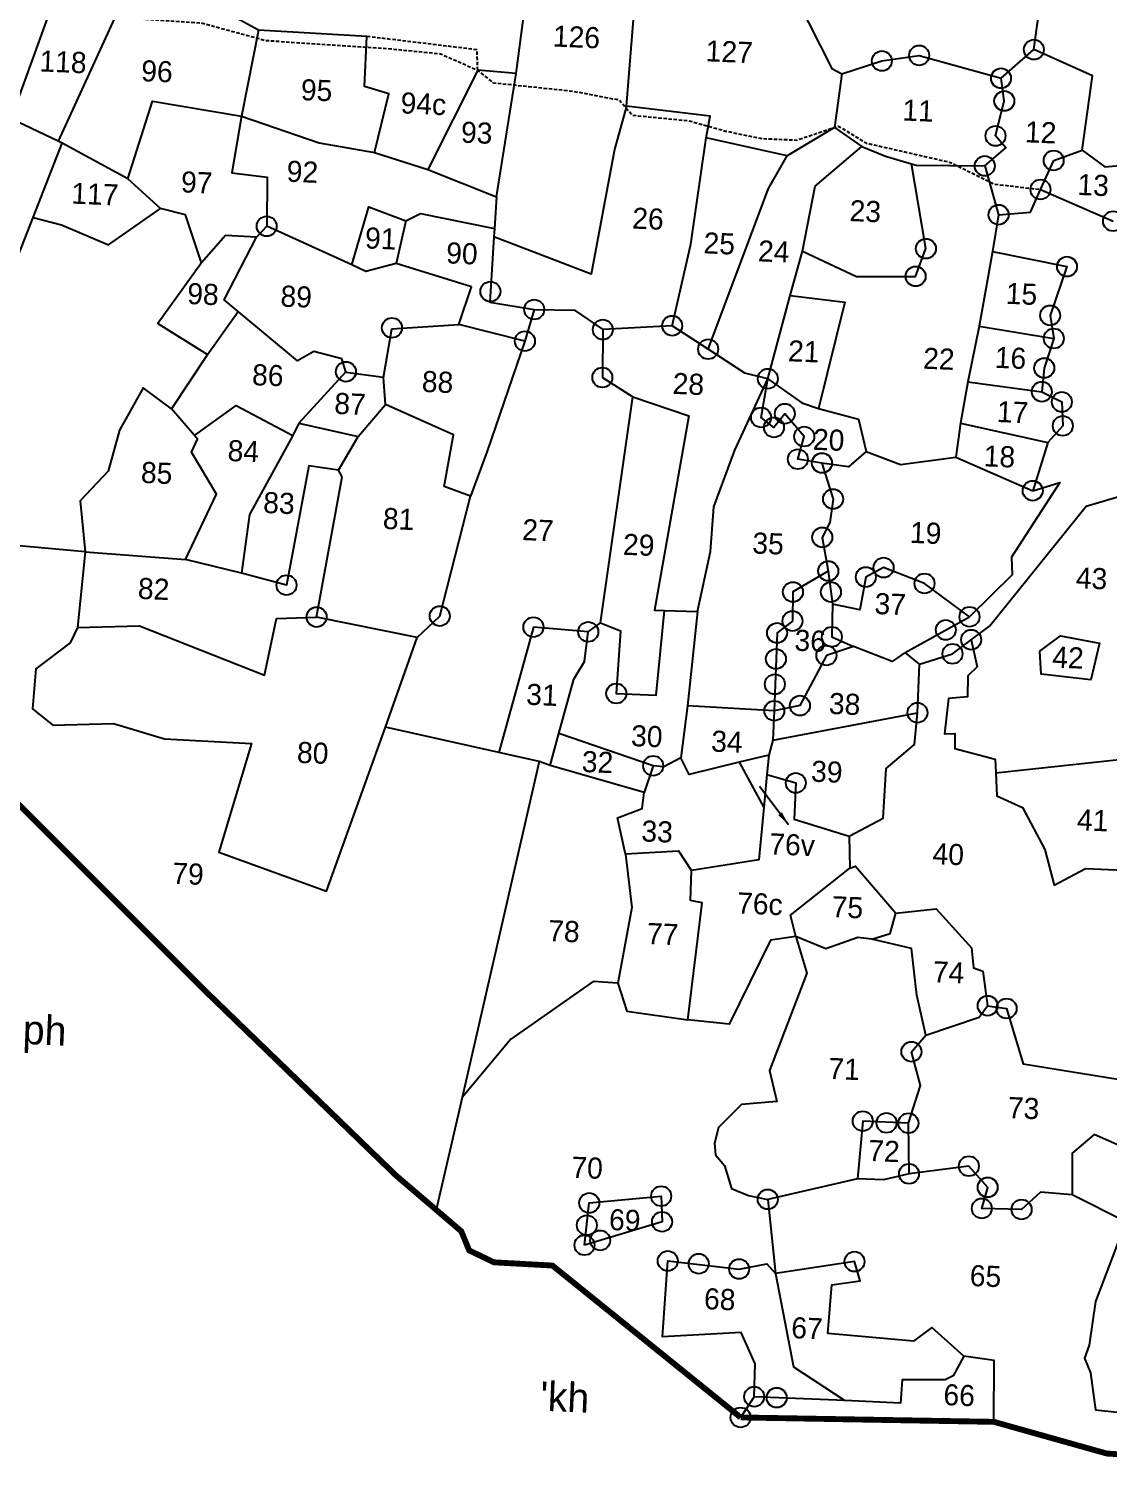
# Model space of a CAD drawing. Header units: feet. Extents: x 706 to 277341, y 6 to 2080556.
# Drawn here: x 275887 to 276349, y 2078806 to 2079427 of the extents above; entities that cross this region are included whole.
import ezdxf
from ezdxf.enums import TextEntityAlignment as Align

# ---------------------------------------------------------------- set-up
doc = ezdxf.new("R2010")
doc.units = ezdxf.units.FT
doc.header["$LTSCALE"] = 0.3
doc.header["$MEASUREMENT"] = 0
doc.linetypes.add('DASHED', pattern=[0.75, 0.5, -0.25])
for name, color, linetype in [('LINE_FOOTPATH', 1, 'DASHED'), ('POLY_PARCEL', 6, 'Continuous'), ('POLY_SUBPARCEL', 6, 'DASHED'), ('SYM_ARROW', 1, 'Continuous'), ('SYM_STONE', 1, 'Continuous'), ('TEXT_MAPOUT', 7, 'Continuous'), ('TEXT_PARCEL', 7, 'Continuous'), ('V_BOUND_LINE', 7, 'Continuous')]:
    doc.layers.add(name, color=color, linetype=linetype)
doc.styles.get("Standard").update_dxf_attribs({"font": 'simplex.shx'})
doc.styles.add('TEXT_MAP', font='')
doc.styles.get('TEXT_MAP').set_extended_font_data('Kruti Dev 050')
doc.dimstyles.get("Standard").update_dxf_attribs({"dimtxt": 0.18, "dimasz": 0.18, "dimexe": 0.18, "dimexo": 0.0625, "dimgap": 0.09, "dimtad": 0, "dimtih": 1, "dimtoh": 1, "dimdec": 4, "dimzin": 0, "dimdsep": 46, "dimtxsty": 'Standard', "dimcen": 0.09, "dimadec": 0, "dimazin": 0, "dimtfac": 1, "dimtdec": 4, "dimtofl": 0, "dimtmove": 0, "dimatfit": 3, "dimfxl": 0, "dimtolj": 1, "dimtzin": 0, "dimarcsym": 0})

# ---------------------------------------------------------------- blocks, each defined once
blk = doc.blocks.new('STONE')
blk.add_circle((0, 0), 0.851)
blk = doc.blocks.new('TEXTARROW')
blk.add_leader([(0.04, -0.01), (8.68, -0.01)], dimstyle='Standard', override={"dimtxt": 2.5, "dimasz": 2.5, "dimexe": 1.25, "dimexo": 0.625, "dimgap": 0.625, "dimtad": 1, "dimtih": 0, "dimtoh": 0, "dimzin": 8, "dimcen": 2.5, "dimtofl": 1})
blk = doc.blocks.new('KSYB')
at = {"layer": 'LINE_FOOTPATH', "ltscale": 10, "flags": 128}
blk.add_lwpolyline([(275486.07, 2079425.92), (275532.52, 2079447.71), (275556.88, 2079456.02), (275579.58, 2079460.86), (275626.51, 2079476.98), (275663.28, 2079462.7), (275728.61, 2079447.43), (275761.63, 2079437.62), (275761.71, 2079415.09), (275802.87, 2079402.4), (275819.32, 2079401.82), (275836.12, 2079436.32), (275882.75, 2079424.29), (275897.24, 2079417.29), (275915.23, 2079411.46), (275951.56, 2079409.33), (275979.9, 2079401.84), (276033.52, 2079398.67), (276056.84, 2079396.56), (276073.29, 2079389.44), (276079.95, 2079384.01), (276114.93, 2079380.62), (276135.6, 2079376.87), (276141.43, 2079370.17), (276166.06, 2079368.01), (276182.37, 2079363.55), (276198.29, 2079360.39), (276213.87, 2079359.85), (276231.86, 2079366.15), (276244.38, 2079358.75), (276281.36, 2079350.53), (276300.54, 2079341.2), (276320.98, 2079338.94)], dxfattribs=at)
at = {"layer": 'POLY_PARCEL'}
for points in [[(276317.62, 2079400.38), (276319.53, 2079415.26), (276310.84, 2079430.14), (276319.01, 2079456.26), (276348.78, 2079456.1)], [(276138.81, 2079374.09), (276143.55, 2079439.58), (276146.41, 2079444.37)], [(276202.96, 2079441.57), (276228.95, 2079391.44), (276233.29, 2079389.13)], [(275868.34, 2079366.48), (275889.53, 2079426.28)], [(276090.21, 2079388.09), (276094.64, 2079423.97)], [(275915.97, 2079416.55), (275889.09, 2079356.87)], [(275976.84, 2079406.26), (275965.51, 2079412.36)], [(275976.84, 2079406.26), (275969.57, 2079368.48)], [(276024.41, 2079403.91), (275976.84, 2079406.26)], [(276028.23, 2079352.91), (276034.24, 2079378.72), (276023.64, 2079381.85), (276024.41, 2079403.91)], [(276303.27, 2079387.67), (276317.62, 2079400.38)], [(276339.15, 2079356.37), (276343.49, 2079389.05), (276317.62, 2079400.38)], [(276233.29, 2079389.13), (276250.86, 2079394.89), (276267.22, 2079397.46), (276303.27, 2079387.67)], [(276073.29, 2079389.44), (276051.64, 2079345.6)], [(276090.21, 2079388.09), (276073.29, 2079389.44)], [(276081.97, 2079333.85), (276090.21, 2079388.09)], [(276233.29, 2079389.13), (276230.24, 2079365.52)], [(276296.43, 2079349.09), (276305.67, 2079357.14), (276301.04, 2079362.33), (276304.79, 2079377.72), (276303.27, 2079387.67)], [(275919.86, 2079340.5), (275930.42, 2079374.68), (275969.57, 2079368.48)], [(276138.81, 2079374.09), (276133.61, 2079355.08), (276123.76, 2079300.21), (276080.95, 2079316.2)], [(276173.9, 2079360.44), (276175.62, 2079370.05), (276138.81, 2079374.09)], [(275889.09, 2079356.87), (275868.34, 2079366.48)], [(275969.57, 2079368.48), (275965.63, 2079343.47), (275981.12, 2079341.69), (275981.05, 2079320.16)], [(275969.57, 2079368.48), (276003.77, 2079357), (276028.23, 2079352.91)], [(276159.61, 2079277.81), (276167.53, 2079313.67), (276173.9, 2079360.44)], [(276209.55, 2079352.84), (276173.9, 2079360.44)], [(276230.24, 2079365.52), (276209.55, 2079352.84)], [(276230.24, 2079365.52), (276242.33, 2079357.18)], [(275878.39, 2079323.24), (275890.91, 2079356.03)], [(275890.91, 2079356.03), (275889.09, 2079356.87)], [(275919.86, 2079340.5), (275890.91, 2079356.03)], [(276216.64, 2079311.03), (276221.97, 2079339.61), (276242.33, 2079357.18)], [(276242.33, 2079357.18), (276252.77, 2079353.07), (276264.16, 2079349.8)], [(276320.98, 2079338.94), (276326.69, 2079351.73), (276339.15, 2079356.37)], [(276339.15, 2079356.37), (276349.19, 2079349.09), (276367.26, 2079350.82)], [(276028.23, 2079352.91), (276051.64, 2079345.6)], [(276175.5, 2079267.6), (276201.51, 2079338.47), (276209.55, 2079352.84)], [(276216.64, 2079311.03), (276240.4, 2079300), (276266.4, 2079300.33), (276270.85, 2079312.54), (276264.16, 2079349.8)], [(276264.16, 2079349.8), (276266.25, 2079349.2), (276296.43, 2079349.09)], [(276296.43, 2079349.09), (276302.66, 2079327.7)], [(276051.64, 2079345.6), (276081.97, 2079333.85)], [(275934.26, 2079327.58), (275919.86, 2079340.5)], [(276302.66, 2079327.7), (276316.61, 2079328.89), (276320.98, 2079338.94)], [(276320.98, 2079338.94), (276353.01, 2079325.25)], [(276018.57, 2079303.49), (276025.88, 2079329.09), (276042.24, 2079322.99)], [(276081.97, 2079333.85), (276081.17, 2079319.88)], [(275819.93, 2079301.02), (275866.48, 2079292.09), (275878.39, 2079323.24)], [(275878.39, 2079323.24), (275890.84, 2079320.12), (275911.6, 2079311.46), (275934.26, 2079327.58)], [(275952.51, 2079303.9), (275945.3, 2079324.85), (275934.26, 2079327.58)], [(276042.24, 2079322.99), (276038.13, 2079304.15)], [(276042.24, 2079322.99), (276048.57, 2079326.22), (276081.17, 2079319.88)], [(276302.66, 2079327.7), (276300.13, 2079311.49)], [(275976.61, 2079315.38), (275962.95, 2079315.96), (275952.51, 2079303.9)], [(275968.74, 2079282.63), (275962.55, 2079287.7), (275976.61, 2079315.38)], [(275981.05, 2079320.16), (275976.61, 2079315.38)], [(276018.57, 2079303.49), (275981.05, 2079320.16)], [(276080.95, 2079316.2), (276079.33, 2079287.5), (276098.91, 2079284.44)], [(276081.17, 2079319.88), (276080.95, 2079316.2)], [(276211.31, 2079291.42), (276216.64, 2079311.03)], [(276300.13, 2079311.49), (276294.54, 2079278.69)], [(276300.13, 2079311.49), (276332.9, 2079305.12), (276325.66, 2079283.63), (276327.35, 2079273.48)], [(275952.51, 2079303.9), (275933.54, 2079277.11), (275955.51, 2079263.57)], [(276038.13, 2079304.15), (276024.84, 2079300.67), (276018.57, 2079303.49)], [(276065.87, 2079277.65), (276071.28, 2079294.19), (276038.13, 2079304.15)], [(276201.82, 2079254.82), (276211.31, 2079291.42)], [(276211.31, 2079291.42), (276235.36, 2079288.73), (276224.18, 2079241.95)], [(276098.91, 2079284.44), (276094.92, 2079270.53)], [(276098.91, 2079284.44), (276116.64, 2079284.24), (276129.12, 2079275.86)], [(275955.51, 2079263.57), (275968.74, 2079282.63)], [(276016.36, 2079256.49), (276014.49, 2079262.08), (276002.17, 2079265.27), (275995.11, 2079261.03), (275968.74, 2079282.63)], [(276032.86, 2079254.13), (276036.44, 2079275.51), (276065.87, 2079277.65)], [(276094.92, 2079270.53), (276065.87, 2079277.65)], [(276159.61, 2079277.81), (276129.12, 2079275.86)], [(276175.5, 2079267.6), (276159.61, 2079277.81)], [(276294.54, 2079278.69), (276289.67, 2079254.19)], [(276294.54, 2079278.69), (276327.35, 2079273.48)], [(276129.12, 2079275.86), (276129.08, 2079254.81), (276142.6, 2079246.4)], [(276327.35, 2079273.48), (276323.26, 2079260.47)], [(276094.92, 2079270.53), (276078.77, 2079221.98), (276071.52, 2079202.22)], [(276201.82, 2079254.82), (276191.62, 2079257.24), (276175.5, 2079267.6)], [(275955.51, 2079263.57), (275939.83, 2079239.62)], [(276323.26, 2079260.47), (276322.25, 2079250.05)], [(276016.36, 2079256.49), (275995.89, 2079233.74)], [(276032.86, 2079254.13), (276016.35, 2079256.08)], [(276033.93, 2079242.21), (276032.86, 2079254.13)], [(276187.58, 2079223.28), (276201.82, 2079254.82)], [(276225.88, 2079217.96), (276215.28, 2079219.55), (276218.01, 2079229.53), (276209.38, 2079239.49), (276204.68, 2079233.44), (276198.96, 2079237.78), (276201.82, 2079254.82)], [(276201.82, 2079254.82), (276216.8, 2079244.41), (276224.18, 2079241.95)], [(276289.67, 2079254.19), (276286.57, 2079236.01)], [(276289.67, 2079254.19), (276322.25, 2079250.05)], [(275939.83, 2079239.62), (275927.37, 2079248.68), (275917.05, 2079230.06), (275912.27, 2079211.93), (275900.08, 2079198.9), (275902.4, 2079176.39)], [(276129.07, 2079146.92), (276142.6, 2079246.4)], [(276142.6, 2079246.4), (276167.18, 2079238.3), (276152.75, 2079152.65), (276157.22, 2079152.58)], [(276322.25, 2079250.05), (276331.11, 2079245.62), (276331.59, 2079235.1), (276325.15, 2079227.76)], [(275949.97, 2079227.99), (275939.83, 2079239.62)], [(275949.97, 2079227.99), (275968.18, 2079241.26), (275993.28, 2079228.31)], [(276021.93, 2079228), (276033.93, 2079242.21)], [(276071.52, 2079202.22), (276059.93, 2079206.42), (276063.83, 2079229.06), (276033.93, 2079242.21)], [(276224.18, 2079241.95), (276241.76, 2079237.33), (276245.2, 2079223.15)], [(275995.89, 2079233.74), (275993.28, 2079228.31)], [(275995.89, 2079233.74), (276021.93, 2079228)], [(276286.57, 2079236.01), (276284.71, 2079221.02)], [(276286.57, 2079236.01), (276325.15, 2079227.76)], [(275946.47, 2079173.34), (275959.91, 2079202.21), (275948.81, 2079220.54), (275951.43, 2079226.31), (275949.97, 2079227.99)], [(275993.28, 2079228.31), (275974.45, 2079193.42), (275971.14, 2079167.65)], [(276013.38, 2079213.23), (276021.93, 2079228)], [(276325.15, 2079227.76), (276318.6, 2079206.5)], [(276171.73, 2079152.33), (276177.14, 2079178.72), (276178.51, 2079198.34), (276187.58, 2079223.28)], [(276245.2, 2079223.15), (276237.58, 2079216.42), (276225.88, 2079217.96)], [(276245.2, 2079223.15), (276260.45, 2079217.54), (276284.71, 2079221.02)], [(276284.71, 2079221.02), (276318.6, 2079206.5)], [(276013.38, 2079213.23), (276000.41, 2079214.94), (275990.98, 2079162.47), (275971.14, 2079167.65)], [(276225.88, 2079217.96), (276230.89, 2079202.17), (276229.52, 2079191.85)], [(276004.31, 2079148.55), (276015.05, 2079210.21)], [(276015.05, 2079210.21), (276013.38, 2079213.23)], [(276318.6, 2079206.5), (276330.45, 2079210.15), (276309.49, 2079177.17), (276309.84, 2079169.42), (276291.24, 2079150.86)], [(276048.59, 2079139.93), (276058.44, 2079149.4), (276071.52, 2079202.22)], [(276292.06, 2079140.79), (276300.08, 2079146.87), (276342.16, 2079199.84), (276363.35, 2079206.42)], [(276229.52, 2079191.85), (276226.27, 2079185.27), (276229.01, 2079170.51)], [(275902.4, 2079176.39), (275866.94, 2079179.35), (275862.19, 2079162.82), (275853.82, 2079160.96)], [(275902.4, 2079176.39), (275899.31, 2079143.16)], [(275902.4, 2079176.39), (275946.47, 2079173.34)], [(275971.14, 2079167.65), (275946.47, 2079173.34)], [(276229.01, 2079170.51), (276213.55, 2079161.17), (276213.45, 2079148.4), (276206.71, 2079143.11), (276205.78, 2079108.89)], [(276229.01, 2079170.51), (276230.98, 2079155.91)], [(276291.24, 2079150.86), (276271.37, 2079165.36), (276253.31, 2079172.2), (276245.56, 2079167.99), (276242.99, 2079153.58), (276230.98, 2079155.91)], [(276129.07, 2079146.92), (276137.92, 2079143.51), (276136.27, 2079115.95), (276153.86, 2079115.34), (276157.22, 2079152.58)], [(276157.22, 2079152.58), (276171.73, 2079152.33)], [(276171.73, 2079152.33), (276167.64, 2079110.72)], [(276230.98, 2079155.91), (276230.83, 2079141.58), (276240.35, 2079137.45)], [(276263.06, 2079134.94), (276291.24, 2079150.86)], [(275899.31, 2079143.16), (275926.46, 2079144.01), (275981.66, 2079122.76), (275986.67, 2079147.78), (276004.31, 2079148.55)], [(276048.59, 2079139.93), (276004.31, 2079148.55)], [(276123.75, 2079142.95), (276099.64, 2079144.84), (276084.8, 2079089.68)], [(276123.75, 2079142.95), (276129.07, 2079146.92)], [(275899.31, 2079143.16), (275896.04, 2079136.42), (275881.14, 2079124.8), (275879.84, 2079107.18), (275888.78, 2079100.17), (275915.45, 2079101.12), (275937.83, 2079094.5), (275976.17, 2079092.71), (275962.11, 2079044.79), (276009.63, 2079028.11), (276034.94, 2079100.41)], [(276034.94, 2079100.41), (276048.59, 2079139.93)], [(276111.14, 2079098.2), (276117.5, 2079122.13), (276122.26, 2079129.9), (276123.75, 2079142.95)], [(276240.35, 2079137.45), (276228.47, 2079133.38), (276217.02, 2079111.25), (276205.78, 2079108.89)], [(276263.06, 2079134.94), (276257.39, 2079130.99), (276240.35, 2079137.45)], [(276269.44, 2079129.88), (276283.89, 2079134.52), (276292.06, 2079140.79)], [(276292.06, 2079140.79), (276294.72, 2079128.85), (276290.68, 2079124.96), (276290.65, 2079115.72), (276282.22, 2079114.88), (276280.62, 2079099.34), (276285.25, 2079099.52), (276285.31, 2079092.85), (276303, 2079088.4), (276303.29, 2079082.34)], [(276269.44, 2079129.88), (276263.06, 2079134.94)], [(276268.69, 2079108.51), (276269.44, 2079129.88)], [(276167.64, 2079110.72), (276164.89, 2079087.86)], [(276205.78, 2079108.89), (276167.64, 2079110.72)], [(276205.78, 2079108.89), (276205.3, 2079095.97)], [(276205.3, 2079095.97), (276268.69, 2079108.51)], [(276239.17, 2079053.98), (276253.95, 2079062.09), (276255.07, 2079083.9), (276267.53, 2079094.56), (276268.69, 2079108.51)], [(276084.8, 2079089.68), (276034.94, 2079100.41)], [(276107.47, 2079084.08), (276111.14, 2079098.2)], [(276152.74, 2079084.3), (276111.14, 2079098.2)], [(276205.3, 2079095.97), (276203.45, 2079089.39)], [(276102.63, 2079085.86), (276084.8, 2079089.68)], [(276164.89, 2079087.86), (276157.43, 2079083.93)], [(276190.45, 2079086.11), (276168.62, 2079080.6), (276164.89, 2079087.86)], [(276203.45, 2079089.39), (276190.45, 2079086.11)], [(276190.45, 2079086.11), (276201.44, 2079066.33)], [(276203.45, 2079089.39), (276202.71, 2079080.83)], [(276303.29, 2079082.34), (276368.26, 2079089.95)], [(276102.63, 2079085.86), (276069.87, 2078937.86)], [(276107.47, 2079084.08), (276102.63, 2079085.86)], [(276148.85, 2079072.59), (276107.47, 2079084.08)], [(276152.74, 2079084.3), (276148.85, 2079072.59)], [(276157.43, 2079083.93), (276152.74, 2079084.3)], [(276202.71, 2079080.83), (276201.44, 2079066.33)], [(276202.71, 2079080.83), (276215.46, 2079077.24), (276214.91, 2079061.38), (276239.17, 2079053.98)], [(276303.29, 2079082.34), (276303.82, 2079072.27), (276315.23, 2079067.22), (276325.11, 2079048.87), (276329.39, 2079033.19), (276343.12, 2079040.65), (276373.54, 2079039.55)], [(276140.8, 2079045.33), (276137.21, 2079061.33), (276148.06, 2079065.44), (276148.85, 2079072.59)], [(276201.44, 2079066.33), (276199.43, 2079043.28), (276169.91, 2079038.45)], [(276239.17, 2079053.98), (276239.48, 2079039.97)], [(276140.8, 2079045.33), (276143.89, 2079021.91), (276137.89, 2078988.64)], [(276169.91, 2079038.45), (276164.33, 2079046.92), (276140.8, 2079045.33)], [(276168.76, 2078972.72), (276174.7, 2079024.28), (276169.55, 2079025.15), (276169.91, 2079038.45)], [(276215.98, 2079009.73), (276213.54, 2079019.13), (276239.48, 2079039.97)], [(276239.48, 2079039.97), (276241.93, 2079040.92), (276259.86, 2079020.28)], [(276259.86, 2079020.28), (276277.54, 2079022.42), (276293.17, 2079005.31), (276294.25, 2078996.64), (276298.34, 2078995.12), (276300.54, 2078979.97)], [(276249.44, 2079008.9), (276257.47, 2079011.39), (276259.86, 2079020.28)], [(276215.98, 2079009.73), (276204.87, 2079008.04), (276187, 2078971.05), (276168.76, 2078972.72)], [(276215.98, 2079009.73), (276220.94, 2078993.68), (276204.94, 2078950.75), (276208.27, 2078937.18), (276192.67, 2078935.65), (276182.61, 2078925.52), (276180.99, 2078918.68), (276181.5, 2078913.48), (276185.48, 2078908.86), (276188.58, 2078898.74), (276196.07, 2078895.72), (276204.55, 2078894.11)], [(276249.44, 2079008.9), (276243.25, 2079009.47), (276229.26, 2079004.43), (276215.98, 2079009.73)], [(276273.51, 2078966.77), (276269.31, 2078984.4), (276266.91, 2079004.84), (276249.44, 2079008.9)], [(276137.89, 2078988.64), (276127.16, 2078989.23), (276091.04, 2078963.58), (276069.87, 2078937.86)], [(276137.89, 2078988.64), (276141.95, 2078976.42), (276168.76, 2078972.72)], [(276273.51, 2078966.77), (276296.9, 2078974.9), (276300.54, 2078979.97)], [(276300.54, 2078979.97), (276308.87, 2078978.81), (276316.4, 2078954.6), (276363.4, 2078947.32)], [(276266.1, 2078928.07), (276271.3, 2078944.63), (276267.19, 2078959.49), (276273.51, 2078966.77)], [(276363.4, 2078947.32), (276366.52, 2078915.62), (276347.74, 2078923.78), (276338.21, 2078915.45), (276338.29, 2078897.09)], [(276069.87, 2078937.86), (276058.87, 2078888.39)], [(276266.1, 2078928.07), (276246.04, 2078928.82), (276243.93, 2078903.41)], [(276266.54, 2078905.81), (276266.1, 2078928.07)], [(276338.29, 2078897.09), (276324.34, 2078898.18), (276316.13, 2078890.52), (276298.65, 2078890.84), (276301.16, 2078900.13), (276292.82, 2078909.38), (276266.54, 2078905.81)], [(276243.93, 2078903.41), (276204.55, 2078894.11)], [(276266.54, 2078905.81), (276255.4, 2078903.01), (276243.93, 2078903.41)], [(276124.15, 2078873.35), (276126.11, 2078891.92), (276157.69, 2078895.15), (276158.17, 2078883.88), (276124.15, 2078873.35)], [(276362.05, 2078885.51), (276338.29, 2078897.09)], [(276204.55, 2078894.11), (276208.24, 2078861.61)], [(276362.05, 2078885.51), (276348.96, 2078850.3), (276346.26, 2078831.06), (276344.33, 2078825.36), (276347, 2078818.91), (276349.32, 2078802.64), (276367.16, 2078800.86), (276374.99, 2078834.93), (276379.56, 2078880.67)], [(276199.24, 2078807.3), (276199.59, 2078821.73), (276193.25, 2078835.51), (276158.81, 2078833.25), (276160.81, 2078866.71), (276192.2, 2078863.39), (276204.38, 2078865.76), (276208.24, 2078861.61)], [(276291.32, 2078825.87), (276277.13, 2078838.4), (276269.13, 2078832.3), (276231.4, 2078835.38), (276233.01, 2078856.68), (276245.49, 2078858.55), (276242.9, 2078867.05), (276208.24, 2078861.61)], [(276208.24, 2078861.61), (276216.38, 2078820.62), (276239.04, 2078805.91)], [(276291.32, 2078825.87), (276286.65, 2078817.17), (276283.12, 2078815.38), (276264.23, 2078815.22), (276263.64, 2078804.95), (276239.04, 2078805.91)], [(276304.7, 2078797.07), (276304.65, 2078824.11), (276291.32, 2078825.87)], [(276199.24, 2078807.3), (276193.37, 2078798.15)], [(276239.04, 2078805.91), (276199.24, 2078807.3)]]:
    blk.add_lwpolyline(points, dxfattribs=at)
blk.add_lwpolyline([(276322.33, 2079136.04), (276331.23, 2079142.85), (276348.46, 2079139.77), (276344.79, 2079123.51), (276322.9, 2079125.82)], close=True, dxfattribs=at)
at = {"layer": 'POLY_SUBPARCEL', "ltscale": 10, "flags": 128}
blk.add_lwpolyline([(276073.29, 2079389.44), (276072.91, 2079398.43), (276024.41, 2079403.91)], dxfattribs=at)
at = {"layer": 'V_BOUND_LINE', "const_width": 2.58}
for points in [[(276058.87, 2078888.39), (276041.09, 2078903.35), (275958.02, 2078982.51), (275867.55, 2079071.62), (275846.84, 2079079.34)], [(276193.37, 2078798.15), (276110.16, 2078864.28), (276084.45, 2078865.5), (276073.51, 2078870.65), (276069.98, 2078879.03), (276058.87, 2078888.39)], [(276304.7, 2078797.07), (276193.37, 2078798.15)], [(276396.72, 2078774.37), (276380.96, 2078774.93), (276372.28, 2078782.58), (276354.41, 2078783.52), (276304.7, 2078797.07)]]:
    blk.add_lwpolyline(points, dxfattribs=at)
at = {"layer": 'SYM_ARROW', "ltscale": 10, "xscale": 2.44987545227997, "yscale": 2.44987545227997, "zscale": 2.44987545227997, "rotation": 127.5183169331415}
blk.add_blockref('TEXTARROW', (276212.45, 2079058.73), dxfattribs=at)
at = {"layer": 'SYM_STONE', "xscale": 5.151780583914045, "yscale": 5.151780583914045, "zscale": 5.151780583914045, "rotation": 358.0020357429324}
for p in [(276317.62, 2079400.38), (276250.86, 2079394.89), (276267.22, 2079397.46), (276303.27, 2079387.67), (276304.79, 2079377.72), (276301.04, 2079362.33), (276296.43, 2079349.09), (276326.69, 2079351.73), (276320.98, 2079338.94), (276302.66, 2079327.7), (276353.01, 2079325.25), (275981.05, 2079320.16), (276270.85, 2079312.54), (276332.9, 2079305.12), (276266.4, 2079300.33), (276079.58, 2079292.2), (276098.91, 2079284.44), (276325.66, 2079283.63), (276036.45, 2079275.92), (276129.12, 2079275.86), (276159.61, 2079277.81), (276327.35, 2079273.48), (276094.92, 2079270.53), (276175.5, 2079267.6), (276323.26, 2079260.47), (276016.36, 2079256.49), (276129.08, 2079254.81), (276201.82, 2079254.82), (276322.25, 2079250.05), (276331.11, 2079245.62), (276198.96, 2079237.78), (276209.38, 2079239.49), (276331.59, 2079235.1), (276204.68, 2079233.44), (276218.01, 2079229.53), (276215.28, 2079219.55), (276225.88, 2079217.96), (276318.6, 2079206.5), (276230.89, 2079202.17), (276226.27, 2079185.27), (276253.31, 2079172.2), (276229.01, 2079170.51), (276245.56, 2079167.99), (276271.37, 2079165.36), (275990.98, 2079162.47), (276213.55, 2079161.17), (276230.26, 2079161.27), (276004.31, 2079148.55), (276058.44, 2079149.4), (276213.45, 2079148.4), (276291.24, 2079150.86), (276099.64, 2079144.84), (276123.75, 2079142.95), (276206.71, 2079143.11), (276230.83, 2079141.58), (276280.86, 2079145), (276292.06, 2079140.79), (276228.47, 2079133.38), (276283.89, 2079134.52), (276206.31, 2079131.67), (276205.92, 2079120.56), (276136.27, 2079115.95), (276205.78, 2079108.89), (276217.02, 2079111.25), (276268.69, 2079108.51), (276152.74, 2079084.3), (276215.46, 2079077.24), (276300.54, 2078979.97), (276308.87, 2078978.81), (276267.19, 2078959.49), (276246.04, 2078928.82), (276256.49, 2078928.13), (276266.1, 2078928.07), (276266.54, 2078905.81), (276292.82, 2078909.38), (276301.16, 2078900.13), (276126.11, 2078891.92), (276157.69, 2078895.15), (276204.55, 2078894.11), (276298.65, 2078890.84), (276316.13, 2078890.52), (276125.14, 2078882.13), (276158.17, 2078883.88), (276124.15, 2078873.35), (276131.06, 2078875.49), (276160.81, 2078866.71), (276174.42, 2078865.56), (276242.9, 2078867.05), (276192.2, 2078863.39), (276199.24, 2078807.3), (276209.15, 2078806.96), (276193.37, 2078798.15)]:
    blk.add_blockref('STONE', p, dxfattribs=at)
at = {"layer": 'TEXT_MAPOUT', "style": 'TEXT_MAP'}
for s, p in [('ph', (275876.43, 2078959.93)), ("'kh", (276105.1, 2078800.46))]:
    blk.add_text(s, height=12.879, rotation=358.00204, dxfattribs=at).set_placement(p)
at = {"layer": 'TEXT_PARCEL', "style": 'TEXT_MAP'}
for s, p in [('126', (276116.59, 2079404.42)), ('127', (276183.78, 2079398.51)), ('118', (275891.02, 2079391.74)), ('96', (275932.34, 2079387.9)), ('95', (276002.56, 2079380.13)), ('94c', (276049.53, 2079374.54)), ('11', (276266.97, 2079373.2)), ('93', (276073.06, 2079361.98)), ('12', (276320.92, 2079364.11)), ('92', (275996.6, 2079344.24)), ('97', (275950.19, 2079339.2)), ('13', (276344.16, 2079341.07)), ('117', (275905.49, 2079333.73)), ('26', (276148.62, 2079324.78)), ('23', (276244.1, 2079328.81)), ('91', (276031.25, 2079315.18)), ('25', (276180.03, 2079314.13)), ('24', (276204.01, 2079310.87)), ('90', (276066.97, 2079308.88)), ('15', (276313.03, 2079292.92)), ('98', (275953.31, 2079290.14)), ('89', (275994.29, 2079289.34)), ('21', (276217.54, 2079267.05)), ('22', (276276.93, 2079264.24)), ('16', (276308.41, 2079264.8)), ('86', (275982.08, 2079254.69)), ('88', (276056.71, 2079252.3)), ('28', (276166.94, 2079252.26)), ('87', (276018.32, 2079242.36)), ('17', (276309.51, 2079240.98)), ('20', (276228.77, 2079228.17)), ('84', (275971.6, 2079221.27)), ('18', (276303.88, 2079221.47)), ('85', (275933.57, 2079211.36)), ('83', (275987.4, 2079198.54)), ('81', (276040.03, 2079191.95)), ('27', (276101.32, 2079187.55)), ('19', (276271.72, 2079187.58)), ('29', (276145.66, 2079181.37)), ('35', (276202.49, 2079182.4)), ('43', (276344.78, 2079168.2)), ('82', (275932.63, 2079160.37)), ('37', (276256.4, 2079156.21)), ('36', (276221.36, 2079139.8)), ('42', (276334.69, 2079133.35)), ('31', (276103.64, 2079115.13)), ('38', (276236.68, 2079112.12)), ('30', (276149.86, 2079097.28)), ('34', (276185.08, 2079095.16)), ('80', (276003.09, 2079088.84)), ('32', (276128.29, 2079085.77)), ('39', (276229.08, 2079082.29)), ('41', (276346.08, 2079061.85)), ('33', (276154.71, 2079055.43)), ('76v', (276214.07, 2079050.09)), ('40', (276282.74, 2079046.44)), ('79', (275948.69, 2079035.26)), ('76c', (276200.13, 2079024)), ('75', (276238.59, 2079022.69)), ('78', (276114.11, 2079011.29)), ('77', (276157.47, 2079010.37)), ('74', (276283.29, 2078994.5)), ('71', (276237.68, 2078951.67)), ('73', (276316.7, 2078935.09)), ('72', (276255.49, 2078915.81)), ('70', (276125.08, 2078907.38)), ('69', (276141.8, 2078884.52)), ('65', (276300.53, 2078861.14)), ('68', (276183.82, 2078850.06)), ('67', (276222.26, 2078837.6)), ('66', (276289.36, 2078808.69))]:
    blk.add_text(s, height=9.273, rotation=358.00204, dxfattribs=at).set_placement(p, align=Align.MIDDLE)

msp = doc.modelspace()

# ---------------------------------------------------------------- block references
at = {"xscale": 0.9749181663385333, "yscale": 0.9749181663385333, "zscale": 0.9749181663385333, "rotation": 359.5592678696223}
msp.add_blockref('KSYB', (-8655.86, 54305.56), dxfattribs=at)

doc.saveas('drawing.dxf')
